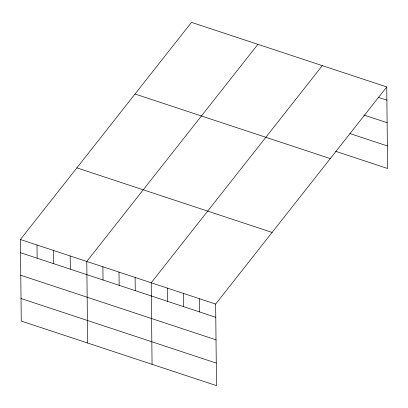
<?xml version="1.0" encoding="UTF-8"?>
<svg xmlns="http://www.w3.org/2000/svg" width="408" height="408" viewBox="0 0 408 408"><rect width="100%" height="100%" fill="white"/><g stroke="black" fill="none" stroke-linecap="round" stroke-linejoin="round"><path stroke-width="0.61" d="M386.748 86.94L215.643 304.072L216.5 385.631L21.252 321.06L20.4 239.506L191.5 22.369L386.748 86.94L387.6 168.494L335.697 151.332M257.887 44.324L86.782 261.457L87.638 343.016M322.315 65.632L151.215 282.764L152.067 364.324M378.532 97.395L386.886 100.154M363.854 115.015L387.121 122.706M349.778 133.513L387.365 145.942M135.038 94.024L330.281 158.595M76.862 167.851L272.111 232.417M20.4 239.506L215.643 304.072M20.538 252.72L215.781 317.291M20.772 275.272L216.021 339.844M21.017 298.508L216.26 363.079M199.537 298.748L199.675 311.962M183.432 293.418L183.569 306.637M167.321 288.094L167.459 301.308M135.104 277.44L135.247 290.654M118.998 272.111L119.136 285.33M102.892 266.786L103.03 280M70.186 255.969L70.324 269.188M53.591 250.481L53.728 263.701M36.995 244.994L37.133 258.213"/></g></svg>
